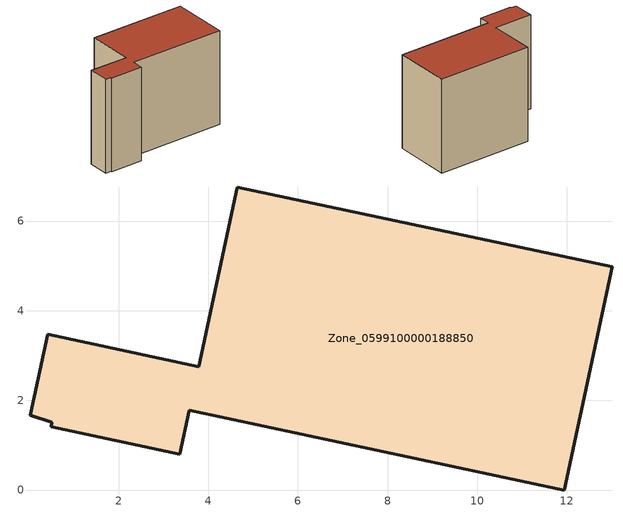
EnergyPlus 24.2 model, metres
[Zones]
Zone_0599100000188850
 floor ground (C_G): 11.94,0 3.58,1.78 3.37,0.8 0.49,1.41 0.51,1.51 0.03,1.67 0.42,3.47 3.79,2.75 4.65,6.76 13.01,4.98 z0
 wall outside (C_F): 3.58,1.78 11.94,0 13.01,4.98 4.65,6.76 3.79,2.75 0.42,3.47 0.03,1.67 0.51,1.51 0.49,1.41 3.37,0.8 3.58,1.78 z0:8.41
 roof outside (C_R): 0.42,3.47 0.03,1.67 0.51,1.51 0.49,1.41 3.37,0.8 3.58,1.78 11.94,0 13.01,4.98 4.65,6.76 3.79,2.75 z8.41
[BUILDING]
Pand.0599100000188850: North Axis=0; Terrain=City; Loads Convergence Tolerance Value=0.04; Temperature Convergence Tolerance Value=0.4; Solar Distribution=FullExterior; Maximum Number of Warmup Days=25; Minimum Number of Warmup Days=1
[Site:Location]
Rotterdam.The.Hague.AP_ZH_NLD Design_Conditions: Latitude=51.96; Longitude=4.45; Time Zone=1; Elevation=-4.5
[SITE:GROUNDTEMPERATURE:BUILDINGSURFACE]
18, 18, 18, 18, 18, 18, 18, 18, 18, 18, 18, 18
[MATERIAL] Thermal Absorptance=0.9; Solar Absorptance=0.7; Visible Absorptance=0.7
Name | Roughness | Thickness | Conductivity | Density | Specific Heat
G.TI.1975-1991 | MediumSmooth | 0.15 | 0.288461 | 540 | 1210
F.TI.1975-1991 | Rough | 0.3 | 0.230769 | 1920 | 840
R.TI.1975-1991 | MediumRough | 0.2 | 0.153846 | 1500 | 1000
[CONSTRUCTION]
C_G: G.TI.1975-1991
C_F: F.TI.1975-1991
C_R: R.TI.1975-1991
[ZONE]
Zone_0599100000188850: Type=1; Multiplier=1; Ceiling Height=Autocalculate; Volume=Autocalculate; Floor Area=autocalculate; Part of Total Floor Area=Yes
[ZONEINFILTRATION:DESIGNFLOWRATE]
Infil_Zone_0599100000188850: Zone or ZoneList or Space or SpaceList=Zone_0599100000188850; Schedule=AlwaysOn; Design Flow Rate Calculation Method=Flow/Area; Flow Rate per Floor Area=0.003; Constant Term Coefficient=1; Temperature Term Coefficient=0; Velocity Term Coefficient=0; Velocity Squared Term Coefficient=0
[HVACTEMPLATE:ZONE:IDEALLOADSAIRSYSTEM]
Zone_0599100000188850: Maximum Heating Supply Air Temperature=50; Minimum Cooling Supply Air Temperature=13; Maximum Heating Supply Air Humidity Ratio=0.0156; Minimum Cooling Supply Air Humidity Ratio=0.0077; Heating Limit=NoLimit; Cooling Limit=NoLimit; Dehumidification Control Type=ConstantSensibleHeatRatio; Cooling Sensible Heat Ratio=0.7; Dehumidification Setpoint=60; Humidification Control Type=None; Humidification Setpoint=30; Outdoor Air Method=None; Outdoor Air Flow Rate per Person=0.00944; Outdoor Air Flow Rate per Zone Floor Area=0; Outdoor Air Flow Rate per Zone=0; Demand Controlled Ventilation Type=None; Outdoor Air Economizer Type=NoEconomizer; Heat Recovery Type=None; Sensible Heat Recovery Effectiveness=0.7; Latent Heat Recovery Effectiveness=0.65
[ZONECONTROL:THERMOSTAT]
ThermostatControl_Zone_0599100000188850: Zone or ZoneList=Zone_0599100000188850; Control Type Schedule=DualSetpointControlType; Control 1=Thermostat_Zone_0599100000188850; Temperature Difference Between Cutout And Setpoint=0
[THERMOSTATSETPOINT:DUALSETPOINT]
Thermostat_Zone_0599100000188850: Heating Setpoint Temperature Schedule=HeatingSetpoint_Zone_0599100000188850; Cooling Setpoint Temperature Schedule=CoolingSetpoint_Zone_0599100000188850
[SCHEDULE:COMPACT]
HeatingSetpoint_Zone_0599100000188850: Through: 12/31, For: AllDays, Until: 24:00, 21
CoolingSetpoint_Zone_0599100000188850: Through: 12/31, For: AllDays, Until: 24:00, 24
DualSetpointControlType: Through: 12/31, For: AllDays, Until: 24:00, 4
AlwaysOn: Through: 12/31, For: AllDays, Until: 24:00, 1
